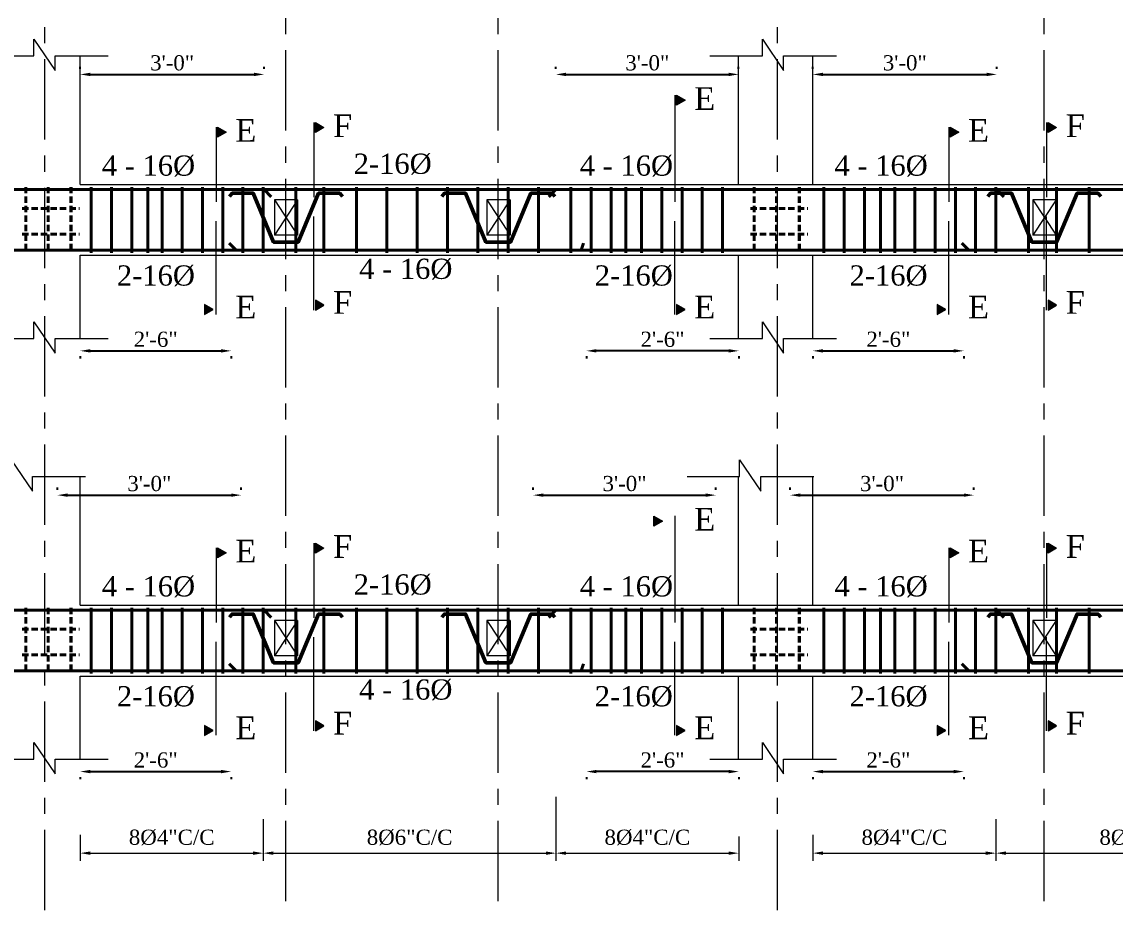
# Model space of a CAD drawing. Extents: x -2338379 to 930990, y -818978 to 106940.
# Drawn here: x 382252.1 to 382684.6, y -207909.5 to -207558.1 of the extents above; entities that cross this region are included whole.
import ezdxf

# ---------------------------------------------------------------- set-up
doc = ezdxf.new("R2010")
doc.units = 0
doc.header["$MEASUREMENT"] = 0
doc.header["$PDMODE"] = 34
for name, pattern in [('ACAD_ISO02W100', [15, 12, -3]), ('CENTER', [50.8, 31.75, -6.35, 6.35, -6.35]), ('DASHED', [0.75, 0.5, -0.25])]:
    doc.linetypes.add(name, pattern=pattern)
doc.layers.get('0').update_dxf_attribs({"linetype": 'CONTINUOUS', "lineweight": 30})
doc.layers.get('DEFPOINTS').update_dxf_attribs({"linetype": 'CONTINUOUS'})
for name, color, linetype, lineweight in [('BEAM', 1, 'DASHED', 18), ('Center', 11, 'CENTER', 15), ('Dimension', 35, 'CONTINUOUS', 9), ('HATCH', 3, 'CONTINUOUS', 15), ('rcc elevation', 253, 'CONTINUOUS', 18), ('rebar', 3, 'CONTINUOUS', 40), ('Structure', 2, 'CONTINUOUS', 50), ('TEXT', 7, 'CONTINUOUS', 30), ('WALL', 1, 'CONTINUOUS', 40)]:
    doc.layers.add(name, color=color, linetype=linetype, lineweight=lineweight)
doc.styles.get("Standard").update_dxf_attribs({"font": 'times.ttf', "height": 6})
doc.dimstyles.new('Standard$0', dxfattribs={"dimtxt": 6, "dimasz": 4, "dimexe": 3, "dimexo": 6, "dimgap": 3, "dimtad": 1, "dimdec": 1, "dimzin": 0, "dimdsep": 46, "dimlunit": 4, "dimtxsty": 'Standard', "dimcen": 0.09, "dimclrd": 6, "dimclre": 6, "dimclrt": 7, "dimadec": 0, "dimazin": 0, "dimtfac": 1, "dimtdec": 1, "dimtix": 1, "dimtofl": 0, "dimtmove": 1, "dimatfit": 3, "dimfxl": 1, "dimtolj": 1, "dimtzin": 0, "dimlwd": 18, "dimlwe": 18, "dimarcsym": 0})

# ---------------------------------------------------------------- blocks, each defined once
blk = doc.blocks.new('*D422')
at = {"color": 6, "lineweight": 18, "transparency": 16777216}
for p, q in [((382347.59, -207873.52), (382347.59, -207889.95)), ((382275.19, -207879.68), (382275.19, -207889.95)), ((382279.19, -207886.95), (382343.59, -207886.95))]:
    blk.add_line(p, q, dxfattribs=at)
at = {"color": 6, "lineweight": 30, "transparency": 16777216}
for points in [[(382279.19, -207886.28), (382279.19, -207887.62), (382275.19, -207886.95)], [(382343.59, -207886.28), (382343.59, -207887.62), (382347.59, -207886.95)]]:
    blk.add_solid(points, dxfattribs=at)
at = {"layer": 'DEFPOINTS', "color": 0, "lineweight": 30, "transparency": 16777216}
for p in [(382347.59, -207867.52), (382275.19, -207873.68), (382347.59, -207886.95)]:
    blk.add_point(p, dxfattribs=at)
at = {"color": 7, "transparency": 16777216, "insert": (382311.39, -207880.77), "char_height": 6, "attachment_point": 5}
blk.add_mtext('\\A1;8%%c4"C/C', dxfattribs=at)
blk = doc.blocks.new('*D423')
at = {"color": 6, "lineweight": 18, "transparency": 16777216}
for p, q in [((382463.4, -207864.68), (382463.4, -207889.95)), ((382347.59, -207873.52), (382347.59, -207889.95)), ((382351.59, -207886.95), (382459.4, -207886.95))]:
    blk.add_line(p, q, dxfattribs=at)
at = {"color": 6, "lineweight": 30, "transparency": 16777216}
for points in [[(382351.59, -207886.28), (382351.59, -207887.62), (382347.59, -207886.95)], [(382459.4, -207886.28), (382459.4, -207887.62), (382463.4, -207886.95)]]:
    blk.add_solid(points, dxfattribs=at)
at = {"layer": 'DEFPOINTS', "color": 0, "lineweight": 30, "transparency": 16777216}
for p in [(382463.4, -207858.68), (382347.59, -207867.52), (382463.4, -207886.95)]:
    blk.add_point(p, dxfattribs=at)
at = {"color": 7, "transparency": 16777216, "insert": (382405.5, -207880.77), "char_height": 6, "attachment_point": 5}
blk.add_mtext('\\A1;8%%C6"C/C', dxfattribs=at)
blk = doc.blocks.new('*D424')
at = {"color": 6, "lineweight": 18, "transparency": 16777216}
for p, q in [((382463.4, -207864.68), (382463.4, -207889.95)), ((382535.7, -207880.34), (382535.7, -207889.95)), ((382467.4, -207886.95), (382531.7, -207886.95))]:
    blk.add_line(p, q, dxfattribs=at)
at = {"color": 6, "lineweight": 30, "transparency": 16777216}
for points in [[(382467.4, -207886.28), (382467.4, -207887.62), (382463.4, -207886.95)], [(382531.7, -207886.28), (382531.7, -207887.62), (382535.7, -207886.95)]]:
    blk.add_solid(points, dxfattribs=at)
at = {"layer": 'DEFPOINTS', "color": 0, "lineweight": 30, "transparency": 16777216}
for p in [(382463.4, -207858.68), (382535.7, -207874.34), (382535.7, -207886.95)]:
    blk.add_point(p, dxfattribs=at)
at = {"color": 7, "transparency": 16777216, "insert": (382499.55, -207880.77), "char_height": 6, "attachment_point": 5}
blk.add_mtext('\\A1;8%%C4"C/C', dxfattribs=at)
blk = doc.blocks.new('*D425')
at = {"layer": 'DEFPOINTS', "color": 0, "lineweight": 30, "transparency": 16777216}
for p in [(382338.92, -207745.33), (382266.18, -207752.17), (382338.92, -207752.17)]:
    blk.add_point(p, dxfattribs=at)
at = {"layer": 'TEXT', "color": 6, "lineweight": -2, "transparency": 16777216}
for p, q in [((382266.18, -207743.17), (382266.18, -207742.33)), ((382338.92, -207743.17), (382338.92, -207742.33)), ((382270.18, -207745.33), (382334.92, -207745.33))]:
    blk.add_line(p, q, dxfattribs=at)
at = {"layer": 'TEXT', "color": 6, "lineweight": 30, "transparency": 16777216}
for points in [[(382270.18, -207744.67), (382270.18, -207746), (382266.18, -207745.33)], [(382334.92, -207744.67), (382334.92, -207746), (382338.92, -207745.33)]]:
    blk.add_solid(points, dxfattribs=at)
at = {"layer": 'TEXT', "color": 7, "transparency": 16777216, "insert": (382302.55, -207740.78), "char_height": 6, "attachment_point": 5}
blk.add_mtext('\\A1;3\'-0"', dxfattribs=at)
blk = doc.blocks.new('*D426')
at = {"layer": 'DEFPOINTS', "color": 0, "lineweight": 30, "transparency": 16777216}
for p in [(382275.18, -207847.84), (382334.93, -207847.84), (382334.93, -207854.68)]:
    blk.add_point(p, dxfattribs=at)
at = {"layer": 'TEXT', "color": 6, "lineweight": -2, "transparency": 16777216}
for p, q in [((382279.18, -207854.68), (382330.93, -207854.68)), ((382275.18, -207856.84), (382275.18, -207857.68)), ((382334.93, -207856.84), (382334.93, -207857.68))]:
    blk.add_line(p, q, dxfattribs=at)
at = {"layer": 'TEXT', "color": 6, "lineweight": 30, "transparency": 16777216}
for points in [[(382279.18, -207854.02), (382279.18, -207855.35), (382275.18, -207854.68)], [(382330.93, -207854.02), (382330.93, -207855.35), (382334.93, -207854.68)]]:
    blk.add_solid(points, dxfattribs=at)
at = {"layer": 'TEXT', "color": 7, "transparency": 16777216, "insert": (382305.06, -207850.13), "char_height": 6, "attachment_point": 5}
blk.add_mtext('\\A1;2\'-6"', dxfattribs=at)
blk = doc.blocks.new('*D427')
at = {"layer": 'DEFPOINTS', "color": 0, "lineweight": 30, "transparency": 16777216}
for p in [(382526.66, -207745.33), (382454.4, -207752.17), (382526.66, -207752.17)]:
    blk.add_point(p, dxfattribs=at)
at = {"layer": 'TEXT', "color": 6, "lineweight": -2, "transparency": 16777216}
for p, q in [((382454.4, -207743.17), (382454.4, -207742.33)), ((382526.66, -207743.17), (382526.66, -207742.33)), ((382458.4, -207745.33), (382522.66, -207745.33))]:
    blk.add_line(p, q, dxfattribs=at)
at = {"layer": 'TEXT', "color": 6, "lineweight": 30, "transparency": 16777216}
for points in [[(382458.4, -207744.67), (382458.4, -207746), (382454.4, -207745.33)], [(382522.66, -207744.67), (382522.66, -207746), (382526.66, -207745.33)]]:
    blk.add_solid(points, dxfattribs=at)
at = {"layer": 'TEXT', "color": 7, "transparency": 16777216, "insert": (382490.53, -207740.78), "char_height": 6, "attachment_point": 5}
blk.add_mtext('\\A1;3\'-0"', dxfattribs=at)
blk = doc.blocks.new('*D428')
at = {"layer": 'DEFPOINTS', "color": 0, "lineweight": 30, "transparency": 16777216}
for p in [(382475.43, -207847.84), (382535.7, -207847.84), (382475.43, -207854.68)]:
    blk.add_point(p, dxfattribs=at)
at = {"layer": 'TEXT', "color": 6, "lineweight": -2, "transparency": 16777216}
for p, q in [((382531.7, -207854.68), (382479.43, -207854.68)), ((382475.43, -207856.84), (382475.43, -207857.68)), ((382535.7, -207856.84), (382535.7, -207857.68))]:
    blk.add_line(p, q, dxfattribs=at)
at = {"layer": 'TEXT', "color": 6, "lineweight": 30, "transparency": 16777216}
for points in [[(382479.43, -207854.02), (382479.43, -207855.35), (382475.43, -207854.68)], [(382531.7, -207854.02), (382531.7, -207855.35), (382535.7, -207854.68)]]:
    blk.add_solid(points, dxfattribs=at)
at = {"layer": 'TEXT', "color": 7, "transparency": 16777216, "insert": (382505.56, -207850.13), "char_height": 6, "attachment_point": 5}
blk.add_mtext('\\A1;2\'-6"', dxfattribs=at)
blk = doc.blocks.new('*D429')
at = {"color": 6, "lineweight": 18, "transparency": 16777216}
for p, q in [((382637.42, -207873.52), (382637.42, -207889.95)), ((382565.02, -207879.68), (382565.02, -207889.95)), ((382569.02, -207886.95), (382633.42, -207886.95))]:
    blk.add_line(p, q, dxfattribs=at)
at = {"color": 6, "lineweight": 30, "transparency": 16777216}
for points in [[(382569.02, -207886.28), (382569.02, -207887.62), (382565.02, -207886.95)], [(382633.42, -207886.28), (382633.42, -207887.62), (382637.42, -207886.95)]]:
    blk.add_solid(points, dxfattribs=at)
at = {"layer": 'DEFPOINTS', "color": 0, "lineweight": 30, "transparency": 16777216}
for p in [(382637.42, -207867.52), (382565.02, -207873.68), (382637.42, -207886.95)]:
    blk.add_point(p, dxfattribs=at)
at = {"color": 7, "transparency": 16777216, "insert": (382601.22, -207880.77), "char_height": 6, "attachment_point": 5}
blk.add_mtext('\\A1;8%%c4"C/C', dxfattribs=at)
blk = doc.blocks.new('*D430')
at = {"color": 6, "lineweight": 18, "transparency": 16777216}
for p, q in [((382753.23, -207864.68), (382753.23, -207889.95)), ((382637.42, -207873.52), (382637.42, -207889.95)), ((382641.42, -207886.95), (382749.23, -207886.95))]:
    blk.add_line(p, q, dxfattribs=at)
at = {"color": 6, "lineweight": 30, "transparency": 16777216}
for points in [[(382641.42, -207886.28), (382641.42, -207887.62), (382637.42, -207886.95)], [(382749.23, -207886.28), (382749.23, -207887.62), (382753.23, -207886.95)]]:
    blk.add_solid(points, dxfattribs=at)
at = {"layer": 'DEFPOINTS', "color": 0, "lineweight": 30, "transparency": 16777216}
for p in [(382753.23, -207858.68), (382637.42, -207867.52), (382753.23, -207886.95)]:
    blk.add_point(p, dxfattribs=at)
at = {"color": 7, "transparency": 16777216, "insert": (382695.33, -207880.77), "char_height": 6, "attachment_point": 5}
blk.add_mtext('\\A1;8%%C6"C/C', dxfattribs=at)
blk = doc.blocks.new('*D432')
at = {"layer": 'DEFPOINTS', "color": 0, "lineweight": 30, "transparency": 16777216}
for p in [(382628.75, -207745.33), (382556.01, -207752.17), (382628.75, -207752.17)]:
    blk.add_point(p, dxfattribs=at)
at = {"layer": 'TEXT', "color": 6, "lineweight": -2, "transparency": 16777216}
for p, q in [((382556.01, -207743.17), (382556.01, -207742.33)), ((382628.75, -207743.17), (382628.75, -207742.33)), ((382560.01, -207745.33), (382624.75, -207745.33))]:
    blk.add_line(p, q, dxfattribs=at)
at = {"layer": 'TEXT', "color": 6, "lineweight": 30, "transparency": 16777216}
for points in [[(382560.01, -207744.67), (382560.01, -207746), (382556.01, -207745.33)], [(382624.75, -207744.67), (382624.75, -207746), (382628.75, -207745.33)]]:
    blk.add_solid(points, dxfattribs=at)
at = {"layer": 'TEXT', "color": 7, "transparency": 16777216, "insert": (382592.38, -207740.78), "char_height": 6, "attachment_point": 5}
blk.add_mtext('\\A1;3\'-0"', dxfattribs=at)
blk = doc.blocks.new('*D433')
at = {"layer": 'DEFPOINTS', "color": 0, "lineweight": 30, "transparency": 16777216}
for p in [(382565.01, -207847.84), (382624.76, -207847.84), (382624.76, -207854.68)]:
    blk.add_point(p, dxfattribs=at)
at = {"layer": 'TEXT', "color": 6, "lineweight": -2, "transparency": 16777216}
for p, q in [((382569.01, -207854.68), (382620.76, -207854.68)), ((382565.01, -207856.84), (382565.01, -207857.68)), ((382624.76, -207856.84), (382624.76, -207857.68))]:
    blk.add_line(p, q, dxfattribs=at)
at = {"layer": 'TEXT', "color": 6, "lineweight": 30, "transparency": 16777216}
for points in [[(382569.01, -207854.02), (382569.01, -207855.35), (382565.01, -207854.68)], [(382620.76, -207854.02), (382620.76, -207855.35), (382624.76, -207854.68)]]:
    blk.add_solid(points, dxfattribs=at)
at = {"layer": 'TEXT', "color": 7, "transparency": 16777216, "insert": (382594.89, -207850.13), "char_height": 6, "attachment_point": 5}
blk.add_mtext('\\A1;2\'-6"', dxfattribs=at)
blk = doc.blocks.new('*D460')
at = {"layer": 'DEFPOINTS', "color": 0, "lineweight": 30, "transparency": 16777216}
for p in [(382347.93, -207578.91), (382275.18, -207585.75), (382347.93, -207585.75)]:
    blk.add_point(p, dxfattribs=at)
at = {"layer": 'TEXT', "color": 6, "lineweight": -2, "transparency": 16777216}
for p, q in [((382275.18, -207576.75), (382275.18, -207575.91)), ((382279.18, -207578.91), (382343.93, -207578.91)), ((382347.93, -207576.75), (382347.93, -207575.91))]:
    blk.add_line(p, q, dxfattribs=at)
at = {"layer": 'TEXT', "color": 6, "lineweight": 30, "transparency": 16777216}
for points in [[(382279.18, -207578.24), (382279.18, -207579.58), (382275.18, -207578.91)], [(382343.93, -207578.24), (382343.93, -207579.58), (382347.93, -207578.91)]]:
    blk.add_solid(points, dxfattribs=at)
at = {"layer": 'TEXT', "color": 7, "transparency": 16777216, "insert": (382311.56, -207574.36), "char_height": 6, "attachment_point": 5}
blk.add_mtext('\\A1;3\'-0"', dxfattribs=at)
blk = doc.blocks.new('*D461')
at = {"layer": 'DEFPOINTS', "color": 0, "lineweight": 30, "transparency": 16777216}
for p in [(382275.18, -207681.42), (382334.93, -207681.42), (382334.93, -207688.26)]:
    blk.add_point(p, dxfattribs=at)
at = {"layer": 'TEXT', "color": 6, "lineweight": -2, "transparency": 16777216}
for p, q in [((382275.18, -207690.42), (382275.18, -207691.26)), ((382279.18, -207688.26), (382330.93, -207688.26)), ((382334.93, -207690.42), (382334.93, -207691.26))]:
    blk.add_line(p, q, dxfattribs=at)
at = {"layer": 'TEXT', "color": 6, "lineweight": 30, "transparency": 16777216}
for points in [[(382279.18, -207687.59), (382279.18, -207688.93), (382275.18, -207688.26)], [(382330.93, -207687.59), (382330.93, -207688.93), (382334.93, -207688.26)]]:
    blk.add_solid(points, dxfattribs=at)
at = {"layer": 'TEXT', "color": 7, "transparency": 16777216, "insert": (382305.06, -207683.71), "char_height": 6, "attachment_point": 5}
blk.add_mtext('\\A1;2\'-6"', dxfattribs=at)
blk = doc.blocks.new('*D462')
at = {"layer": 'DEFPOINTS', "color": 0, "lineweight": 30, "transparency": 16777216}
for p in [(382535.67, -207578.91), (382463.4, -207585.75), (382535.67, -207585.75)]:
    blk.add_point(p, dxfattribs=at)
at = {"layer": 'TEXT', "color": 6, "lineweight": -2, "transparency": 16777216}
for p, q in [((382463.4, -207576.75), (382463.4, -207575.91)), ((382467.4, -207578.91), (382531.67, -207578.91)), ((382535.67, -207576.75), (382535.67, -207575.91))]:
    blk.add_line(p, q, dxfattribs=at)
at = {"layer": 'TEXT', "color": 6, "lineweight": 30, "transparency": 16777216}
for points in [[(382467.4, -207578.24), (382467.4, -207579.58), (382463.4, -207578.91)], [(382531.67, -207578.24), (382531.67, -207579.58), (382535.67, -207578.91)]]:
    blk.add_solid(points, dxfattribs=at)
at = {"layer": 'TEXT', "color": 7, "transparency": 16777216, "insert": (382499.54, -207574.36), "char_height": 6, "attachment_point": 5}
blk.add_mtext('\\A1;3\'-0"', dxfattribs=at)
blk = doc.blocks.new('*D463')
at = {"layer": 'DEFPOINTS', "color": 0, "lineweight": 30, "transparency": 16777216}
for p in [(382475.43, -207681.42), (382535.7, -207681.42), (382475.43, -207688.26)]:
    blk.add_point(p, dxfattribs=at)
at = {"layer": 'TEXT', "color": 6, "lineweight": -2, "transparency": 16777216}
for p, q in [((382475.43, -207690.42), (382475.43, -207691.26)), ((382531.7, -207688.26), (382479.43, -207688.26)), ((382535.7, -207690.42), (382535.7, -207691.26))]:
    blk.add_line(p, q, dxfattribs=at)
at = {"layer": 'TEXT', "color": 6, "lineweight": 30, "transparency": 16777216}
for points in [[(382479.43, -207687.59), (382479.43, -207688.93), (382475.43, -207688.26)], [(382531.7, -207687.59), (382531.7, -207688.93), (382535.7, -207688.26)]]:
    blk.add_solid(points, dxfattribs=at)
at = {"layer": 'TEXT', "color": 7, "transparency": 16777216, "insert": (382505.56, -207683.71), "char_height": 6, "attachment_point": 5}
blk.add_mtext('\\A1;2\'-6"', dxfattribs=at)
blk = doc.blocks.new('*D464')
at = {"layer": 'DEFPOINTS', "color": 0, "lineweight": 30, "transparency": 16777216}
for p in [(382637.76, -207578.91), (382565.01, -207585.75), (382637.76, -207585.75)]:
    blk.add_point(p, dxfattribs=at)
at = {"layer": 'TEXT', "color": 6, "lineweight": -2, "transparency": 16777216}
for p, q in [((382565.01, -207576.75), (382565.01, -207575.91)), ((382569.01, -207578.91), (382633.76, -207578.91)), ((382637.76, -207576.75), (382637.76, -207575.91))]:
    blk.add_line(p, q, dxfattribs=at)
at = {"layer": 'TEXT', "color": 6, "lineweight": 30, "transparency": 16777216}
for points in [[(382569.01, -207578.24), (382569.01, -207579.58), (382565.01, -207578.91)], [(382633.76, -207578.24), (382633.76, -207579.58), (382637.76, -207578.91)]]:
    blk.add_solid(points, dxfattribs=at)
at = {"layer": 'TEXT', "color": 7, "transparency": 16777216, "insert": (382601.39, -207574.36), "char_height": 6, "attachment_point": 5}
blk.add_mtext('\\A1;3\'-0"', dxfattribs=at)
blk = doc.blocks.new('*D465')
at = {"layer": 'DEFPOINTS', "color": 0, "lineweight": 30, "transparency": 16777216}
for p in [(382565.01, -207681.42), (382624.76, -207681.42), (382624.76, -207688.26)]:
    blk.add_point(p, dxfattribs=at)
at = {"layer": 'TEXT', "color": 6, "lineweight": -2, "transparency": 16777216}
for p, q in [((382565.01, -207690.42), (382565.01, -207691.26)), ((382569.01, -207688.26), (382620.76, -207688.26)), ((382624.76, -207690.42), (382624.76, -207691.26))]:
    blk.add_line(p, q, dxfattribs=at)
at = {"layer": 'TEXT', "color": 6, "lineweight": 30, "transparency": 16777216}
for points in [[(382569.01, -207687.59), (382569.01, -207688.93), (382565.01, -207688.26)], [(382620.76, -207687.59), (382620.76, -207688.93), (382624.76, -207688.26)]]:
    blk.add_solid(points, dxfattribs=at)
at = {"layer": 'TEXT', "color": 7, "transparency": 16777216, "insert": (382594.89, -207683.71), "char_height": 6, "attachment_point": 5}
blk.add_mtext('\\A1;2\'-6"', dxfattribs=at)

msp = doc.modelspace()

# ---------------------------------------------------------------- hatches: boundary and pattern name
at = {"layer": 'HATCH', "ltscale": 0.5}
for points in [[(382511.1, -207591.11), (382511.1, -207587.17), (382514.52, -207589.14)], [(382329.56, -207603.7), (382329.56, -207599.75), (382332.98, -207601.72)], [(382368.21, -207601.87), (382368.21, -207597.93), (382371.63, -207599.9)], [(382619.39, -207603.7), (382619.39, -207599.75), (382622.81, -207601.72)], [(382658.04, -207601.87), (382658.04, -207597.93), (382661.46, -207599.9)], [(382324.36, -207669.98), (382324.36, -207673.93), (382327.78, -207671.96)], [(382368.21, -207668.16), (382368.21, -207672.11), (382371.63, -207670.13)], [(382511.1, -207669.98), (382511.1, -207673.93), (382514.52, -207671.96)], [(382614.19, -207669.98), (382614.19, -207673.93), (382617.61, -207671.96)], [(382658.04, -207668.16), (382658.04, -207672.11), (382661.46, -207670.13)], [(382502.09, -207757.54), (382502.09, -207753.59), (382505.51, -207755.57)], [(382368.21, -207768.3), (382368.21, -207764.35), (382371.63, -207766.33)], [(382658.04, -207768.3), (382658.04, -207764.35), (382661.46, -207766.33)], [(382329.56, -207770.12), (382329.56, -207766.17), (382332.98, -207768.15)], [(382619.39, -207770.12), (382619.39, -207766.17), (382622.81, -207768.15)], [(382324.36, -207836.41), (382324.36, -207840.35), (382327.78, -207838.38)], [(382368.21, -207834.58), (382368.21, -207838.53), (382371.63, -207836.56)], [(382511.1, -207836.41), (382511.1, -207840.35), (382514.52, -207838.38)], [(382614.19, -207836.41), (382614.19, -207840.35), (382617.61, -207838.38)], [(382658.04, -207834.58), (382658.04, -207838.53), (382661.46, -207836.56)]]:
    msp.add_hatch(color=256, dxfattribs=at).paths.add_polyline_path(points)

# ---------------------------------------------------------------- linework, layer by layer
at = {"layer": 'BEAM', "linetype": 'ACAD_ISO02W100', "ltscale": 5}
for p, q in [((382352.02, -207628.46), (382352.02, -207642.46)), ((382361.22, -207628.46), (382361.22, -207642.46)), ((382436.02, -207628.46), (382436.02, -207642.46)), ((382445.22, -207628.46), (382445.22, -207642.46)), ((382652.02, -207628.46), (382652.02, -207642.46)), ((382661.22, -207628.46), (382661.22, -207642.46)), ((382352.02, -207794.88), (382352.02, -207808.88)), ((382361.22, -207794.88), (382361.22, -207808.88)), ((382436.02, -207794.88), (382436.02, -207808.88)), ((382445.22, -207794.88), (382445.22, -207808.88)), ((382652.02, -207794.88), (382652.02, -207808.88)), ((382661.22, -207794.88), (382661.22, -207808.88))]:
    msp.add_line(p, q, dxfattribs=at)
at = {"layer": 'Center'}
for p, q in [((382261.18, -207909.49), (382261.18, -206890.81)), ((382356.57, -207905.93), (382356.57, -206890.81)), ((382440.57, -207905.93), (382440.57, -206890.81)), ((382551.01, -207909.49), (382551.01, -206890.81)), ((382656.57, -207905.93), (382656.57, -206890.81))]:
    msp.add_line(p, q, dxfattribs=at)
at = {"layer": 'Dimension', "ltscale": 0.5}
for p, q in [((382510.47, -207587.14), (382510.47, -207629.31)), ((382328.93, -207599.76), (382328.93, -207629.31)), ((382367.58, -207597.94), (382367.58, -207627.48)), ((382618.76, -207599.76), (382618.76, -207629.31)), ((382657.41, -207597.94), (382657.41, -207627.48)), ((382367.58, -207672.1), (382367.58, -207635.15)), ((382657.41, -207672.1), (382657.41, -207635.15)), ((382328.93, -207673.92), (382328.93, -207636.97)), ((382510.47, -207673.92), (382510.47, -207636.97)), ((382618.76, -207673.92), (382618.76, -207636.97)), ((382510.47, -207753.56), (382510.47, -207795.73)), ((382367.58, -207764.36), (382367.58, -207793.91)), ((382657.41, -207764.36), (382657.41, -207793.91)), ((382328.93, -207766.19), (382328.93, -207795.73)), ((382618.76, -207766.19), (382618.76, -207795.73)), ((382328.93, -207840.34), (382328.93, -207803.39)), ((382367.58, -207838.52), (382367.58, -207801.57)), ((382510.47, -207840.34), (382510.47, -207803.39)), ((382618.76, -207840.34), (382618.76, -207803.39)), ((382657.41, -207838.52), (382657.41, -207801.57))]:
    msp.add_line(p, q, dxfattribs=at)
at = {"layer": 'Dimension', "linetype": 'ACAD_ISO02W100', "ltscale": 125}
for p, q in [((382361.22, -207628.46), (382352.02, -207628.46)), ((382352.02, -207628.46), (382361.22, -207642.46)), ((382361.22, -207628.46), (382352.02, -207642.46)), ((382445.22, -207628.46), (382436.02, -207628.46)), ((382436.02, -207628.46), (382445.22, -207642.46)), ((382445.22, -207628.46), (382436.02, -207642.46)), ((382661.22, -207628.46), (382652.02, -207628.46)), ((382652.02, -207628.46), (382661.22, -207642.46)), ((382661.22, -207628.46), (382652.02, -207642.46)), ((382361.22, -207642.46), (382352.02, -207642.46)), ((382445.22, -207642.46), (382436.02, -207642.46)), ((382661.22, -207642.46), (382652.02, -207642.46)), ((382361.22, -207794.88), (382352.02, -207794.88)), ((382352.02, -207794.88), (382361.22, -207808.88)), ((382361.22, -207794.88), (382352.02, -207808.88)), ((382445.22, -207794.88), (382436.02, -207794.88)), ((382436.02, -207794.88), (382445.22, -207808.88)), ((382445.22, -207794.88), (382436.02, -207808.88)), ((382661.22, -207794.88), (382652.02, -207794.88)), ((382652.02, -207794.88), (382661.22, -207808.88)), ((382661.22, -207794.88), (382652.02, -207808.88)), ((382361.22, -207808.88), (382352.02, -207808.88)), ((382445.22, -207808.88), (382436.02, -207808.88)), ((382661.22, -207808.88), (382652.02, -207808.88))]:
    msp.add_line(p, q, dxfattribs=at)
at = {"layer": 'Dimension'}
for points in [[(382236.13, -207571.54), (382256.91, -207571.54), (382256.91, -207564.98), (382265.3, -207577.37), (382265.3, -207571.54), (382286.27, -207571.54)], [(382524.26, -207571.54), (382545.05, -207571.54), (382545.05, -207564.98), (382553.43, -207577.37), (382553.43, -207571.54), (382574.4, -207571.54)], [(382236.13, -207683.33), (382256.91, -207683.33), (382256.91, -207676.77), (382265.3, -207689.16), (382265.3, -207683.33), (382286.27, -207683.33)], [(382524.26, -207683.33), (382545.05, -207683.33), (382545.05, -207676.77), (382553.43, -207689.16), (382553.43, -207683.33), (382574.4, -207683.33)], [(382227.12, -207737.96), (382247.91, -207737.96), (382247.91, -207731.4), (382256.3, -207743.79), (382256.3, -207737.96), (382277.26, -207737.96)], [(382515.25, -207737.96), (382536.04, -207737.96), (382536.04, -207731.4), (382544.43, -207743.79), (382544.43, -207737.96), (382565.4, -207737.96)], [(382236.13, -207849.76), (382256.91, -207849.76), (382256.91, -207843.2), (382265.3, -207855.59), (382265.3, -207849.76), (382286.27, -207849.76)], [(382524.26, -207849.76), (382545.05, -207849.76), (382545.05, -207843.2), (382553.43, -207855.59), (382553.43, -207849.76), (382574.4, -207849.76)]]:
    msp.add_lwpolyline(points, dxfattribs=at)
at = {"layer": 'Dimension', "ltscale": 0.5}
for points in [[(382514.52, -207589.14), (382511.1, -207591.11), (382511.1, -207587.17)], [(382332.98, -207601.72), (382329.56, -207603.7), (382329.56, -207599.75)], [(382371.63, -207599.9), (382368.21, -207601.87), (382368.21, -207597.93)], [(382622.81, -207601.72), (382619.39, -207603.7), (382619.39, -207599.75)], [(382661.46, -207599.9), (382658.04, -207601.87), (382658.04, -207597.93)], [(382327.78, -207671.96), (382324.36, -207669.98), (382324.36, -207673.93)], [(382371.63, -207670.13), (382368.21, -207668.16), (382368.21, -207672.11)], [(382514.52, -207671.96), (382511.1, -207669.98), (382511.1, -207673.93)], [(382617.61, -207671.96), (382614.19, -207669.98), (382614.19, -207673.93)], [(382661.46, -207670.13), (382658.04, -207668.16), (382658.04, -207672.11)], [(382505.51, -207755.57), (382502.09, -207757.54), (382502.09, -207753.59)], [(382371.63, -207766.33), (382368.21, -207768.3), (382368.21, -207764.35)], [(382661.46, -207766.33), (382658.04, -207768.3), (382658.04, -207764.35)], [(382332.98, -207768.15), (382329.56, -207770.12), (382329.56, -207766.17)], [(382622.81, -207768.15), (382619.39, -207770.12), (382619.39, -207766.17)], [(382327.78, -207838.38), (382324.36, -207836.41), (382324.36, -207840.35)], [(382371.63, -207836.56), (382368.21, -207834.58), (382368.21, -207838.53)], [(382514.52, -207838.38), (382511.1, -207836.41), (382511.1, -207840.35)], [(382617.61, -207838.38), (382614.19, -207836.41), (382614.19, -207840.35)], [(382661.46, -207836.56), (382658.04, -207834.58), (382658.04, -207838.53)]]:
    msp.add_lwpolyline(points, close=True, dxfattribs=at)
at = {"layer": 'rcc elevation', "ltscale": 20}
for p, q in [((382275.18, -207622.45), (382275.18, -207571.54)), ((382275.18, -207622.45), (382275.18, -207571.54)), ((382535.67, -207622.45), (382535.67, -207571.54)), ((382565.01, -207622.45), (382565.01, -207571.54)), ((382565.01, -207622.45), (382565.01, -207571.54)), ((382275.18, -207622.45), (382535.67, -207622.45)), ((382275.53, -207622.45), (384264.26, -207622.45)), ((382565.01, -207622.45), (382825.5, -207622.45)), ((382275.18, -207650.45), (382535.67, -207650.45)), ((382275.18, -207683.33), (382275.18, -207650.45)), ((382275.18, -207683.33), (382275.18, -207650.45)), ((382275.53, -207650.45), (384264.26, -207650.45)), ((382535.67, -207683.33), (382535.67, -207650.45)), ((382565.01, -207650.45), (382825.5, -207650.45)), ((382565.01, -207683.33), (382565.01, -207650.45)), ((382565.01, -207683.33), (382565.01, -207650.45)), ((382275.18, -207788.88), (382275.18, -207737.96)), ((382275.18, -207788.88), (382275.18, -207737.96)), ((382535.67, -207788.88), (382535.67, -207737.96)), ((382565.01, -207788.88), (382565.01, -207737.96)), ((382565.01, -207788.88), (382565.01, -207737.96)), ((382275.18, -207788.88), (382535.67, -207788.88)), ((382275.53, -207788.88), (384264.26, -207788.88)), ((382565.01, -207788.88), (382825.5, -207788.88)), ((382275.18, -207816.88), (382535.67, -207816.88)), ((382275.18, -207849.76), (382275.18, -207816.88)), ((382275.18, -207849.76), (382275.18, -207816.88)), ((382275.53, -207816.88), (384264.26, -207816.88)), ((382535.67, -207849.76), (382535.67, -207816.88)), ((382565.01, -207816.88), (382825.5, -207816.88)), ((382565.01, -207849.76), (382565.01, -207816.88)), ((382565.01, -207849.76), (382565.01, -207816.88))]:
    msp.add_line(p, q, dxfattribs=at)
at = {"layer": 'rebar', "ltscale": 20}
for p, q in [((381678.24, -207624.45), (384282.91, -207624.45)), ((382347.93, -207624.45), (382350.78, -207627.3)), ((382463.4, -207624.45), (382460.55, -207627.3)), ((382637.76, -207624.45), (382640.61, -207627.3)), ((381675.61, -207648.45), (384285.54, -207648.45)), ((382334.08, -207645.6), (382336.93, -207648.45)), ((382474.28, -207645.6), (382473.43, -207648.45)), ((382623.91, -207645.6), (382626.76, -207648.45)), ((381678.24, -207790.88), (384282.91, -207790.88)), ((382347.93, -207790.88), (382350.78, -207793.73)), ((382463.4, -207790.88), (382460.55, -207793.73)), ((382637.76, -207790.88), (382640.61, -207793.73)), ((382334.08, -207812.03), (382336.93, -207814.88)), ((382474.28, -207812.03), (382473.43, -207814.88)), ((382623.91, -207812.03), (382626.76, -207814.88)), ((381675.61, -207814.88), (384285.54, -207814.88))]:
    msp.add_line(p, q, dxfattribs=at)
at = {"layer": 'rebar', "linetype": 'DASHED', "ltscale": 5}
for p, q in [((382253.66, -207623.45), (382253.66, -207649.45)), ((382262.53, -207623.45), (382262.53, -207649.45)), ((382271.48, -207623.45), (382271.48, -207649.45)), ((382271.57, -207623.45), (382271.57, -207649.45)), ((382541.8, -207623.45), (382541.8, -207649.45)), ((382550.66, -207623.45), (382550.66, -207649.45)), ((382559.62, -207623.45), (382559.62, -207649.45)), ((382559.71, -207623.45), (382559.71, -207649.45)), ((382252.18, -207631.91), (382274.86, -207631.91)), ((382540.31, -207631.91), (382562.99, -207631.91)), ((382252.18, -207642.08), (382274.86, -207642.08)), ((382540.31, -207642.08), (382562.99, -207642.08)), ((382253.66, -207789.88), (382253.66, -207815.88)), ((382262.53, -207789.88), (382262.53, -207815.88)), ((382271.48, -207789.88), (382271.48, -207815.88)), ((382271.57, -207789.88), (382271.57, -207815.88)), ((382541.8, -207789.88), (382541.8, -207815.88)), ((382550.66, -207789.88), (382550.66, -207815.88)), ((382559.62, -207789.88), (382559.62, -207815.88)), ((382559.71, -207789.88), (382559.71, -207815.88)), ((382252.18, -207798.33), (382274.86, -207798.33)), ((382540.31, -207798.33), (382562.99, -207798.33)), ((382252.18, -207808.5), (382274.86, -207808.5)), ((382540.31, -207808.5), (382562.99, -207808.5))]:
    msp.add_line(p, q, dxfattribs=at)
at = {"layer": 'rebar', "ltscale": 5}
for p, q in [((382279.59, -207623.45), (382279.59, -207649.45)), ((382287.59, -207623.45), (382287.59, -207649.45)), ((382295.59, -207623.45), (382295.59, -207649.45)), ((382301.93, -207623.45), (382301.93, -207649.45)), ((382307.59, -207623.45), (382307.59, -207649.45)), ((382315.59, -207623.45), (382315.59, -207649.45)), ((382323.59, -207623.45), (382323.59, -207649.45)), ((382331.59, -207623.45), (382331.59, -207649.45)), ((382339.59, -207623.45), (382339.59, -207649.45)), ((382347.59, -207623.45), (382347.59, -207649.45)), ((382360.47, -207623.45), (382360.47, -207649.45)), ((382371.59, -207623.45), (382371.59, -207649.45)), ((382384.47, -207623.45), (382384.47, -207649.45)), ((382396.47, -207623.45), (382396.47, -207649.45)), ((382408.47, -207623.45), (382408.47, -207649.45)), ((382420.47, -207623.45), (382420.47, -207649.45)), ((382432.47, -207623.45), (382432.47, -207649.45)), ((382444.47, -207623.45), (382444.47, -207649.45)), ((382456.47, -207623.45), (382456.47, -207649.45)), ((382469.26, -207623.45), (382469.26, -207649.45)), ((382477.26, -207623.45), (382477.26, -207649.45)), ((382485.26, -207623.45), (382485.26, -207649.45)), ((382490.98, -207623.45), (382490.98, -207649.45)), ((382497.26, -207623.45), (382497.26, -207649.45)), ((382505.26, -207623.45), (382505.26, -207649.45)), ((382513.26, -207623.45), (382513.26, -207649.45)), ((382521.26, -207623.45), (382521.26, -207649.45)), ((382529.26, -207623.45), (382529.26, -207649.45)), ((382569.42, -207623.45), (382569.42, -207649.45)), ((382577.42, -207623.45), (382577.42, -207649.45)), ((382585.42, -207623.45), (382585.42, -207649.45)), ((382591.75, -207623.45), (382591.75, -207649.45)), ((382597.42, -207623.45), (382597.42, -207649.45)), ((382605.42, -207623.45), (382605.42, -207649.45)), ((382613.42, -207623.45), (382613.42, -207649.45)), ((382621.42, -207623.45), (382621.42, -207649.45)), ((382629.42, -207623.45), (382629.42, -207649.45)), ((382637.42, -207623.45), (382637.42, -207649.45)), ((382650.3, -207623.45), (382650.3, -207649.45)), ((382661.42, -207623.45), (382661.42, -207649.45)), ((382674.3, -207623.45), (382674.3, -207649.45)), ((382279.59, -207789.88), (382279.59, -207815.88)), ((382287.59, -207789.88), (382287.59, -207815.88)), ((382295.59, -207789.88), (382295.59, -207815.88)), ((382301.93, -207789.88), (382301.93, -207815.88)), ((382307.59, -207789.88), (382307.59, -207815.88)), ((382315.59, -207789.88), (382315.59, -207815.88)), ((382323.59, -207789.88), (382323.59, -207815.88)), ((382331.59, -207789.88), (382331.59, -207815.88)), ((382339.59, -207789.88), (382339.59, -207815.88)), ((382347.59, -207789.88), (382347.59, -207815.88)), ((382360.47, -207789.88), (382360.47, -207815.88)), ((382371.59, -207789.88), (382371.59, -207815.88)), ((382384.47, -207789.88), (382384.47, -207815.88)), ((382396.47, -207789.88), (382396.47, -207815.88)), ((382408.47, -207789.88), (382408.47, -207815.88)), ((382420.47, -207789.88), (382420.47, -207815.88)), ((382432.47, -207789.88), (382432.47, -207815.88)), ((382444.47, -207789.88), (382444.47, -207815.88)), ((382456.47, -207789.88), (382456.47, -207815.88)), ((382469.26, -207789.88), (382469.26, -207815.88)), ((382477.26, -207789.88), (382477.26, -207815.88)), ((382485.26, -207789.88), (382485.26, -207815.88)), ((382490.98, -207789.88), (382490.98, -207815.88)), ((382497.26, -207789.88), (382497.26, -207815.88)), ((382505.26, -207789.88), (382505.26, -207815.88)), ((382513.26, -207789.88), (382513.26, -207815.88)), ((382521.26, -207789.88), (382521.26, -207815.88)), ((382529.26, -207789.88), (382529.26, -207815.88)), ((382569.42, -207789.88), (382569.42, -207815.88)), ((382577.42, -207789.88), (382577.42, -207815.88)), ((382585.42, -207789.88), (382585.42, -207815.88)), ((382591.75, -207789.88), (382591.75, -207815.88)), ((382597.42, -207789.88), (382597.42, -207815.88)), ((382605.42, -207789.88), (382605.42, -207815.88)), ((382613.42, -207789.88), (382613.42, -207815.88)), ((382621.42, -207789.88), (382621.42, -207815.88)), ((382629.42, -207789.88), (382629.42, -207815.88)), ((382637.42, -207789.88), (382637.42, -207815.88)), ((382650.3, -207789.88), (382650.3, -207815.88)), ((382661.42, -207789.88), (382661.42, -207815.88)), ((382674.3, -207789.88), (382674.3, -207815.88))]:
    msp.add_line(p, q, dxfattribs=at)
at = {"layer": 'Structure'}
for points in [[(382361.46, -207645.23), (382351.68, -207645.23), (382343.63, -207625.93), (382335.26, -207625.93), (382334.19, -207627.16)], [(382351.68, -207645.23), (382361.46, -207645.23), (382369.51, -207625.93), (382377.88, -207625.93), (382378.95, -207627.16)], [(382445.46, -207645.23), (382435.68, -207645.23), (382427.63, -207625.93), (382419.26, -207625.93), (382418.19, -207627.16)], [(382435.68, -207645.23), (382445.46, -207645.23), (382453.51, -207625.93), (382461.88, -207625.93), (382462.95, -207627.16)], [(382661.46, -207645.23), (382651.68, -207645.23), (382643.63, -207625.93), (382635.26, -207625.93), (382634.19, -207627.16)], [(382651.68, -207645.23), (382661.46, -207645.23), (382669.51, -207625.93), (382677.88, -207625.93), (382678.95, -207627.16)], [(382361.46, -207811.65), (382351.68, -207811.65), (382343.63, -207792.36), (382335.26, -207792.36), (382334.19, -207793.59)], [(382351.68, -207811.65), (382361.46, -207811.65), (382369.51, -207792.36), (382377.88, -207792.36), (382378.95, -207793.59)], [(382445.46, -207811.65), (382435.68, -207811.65), (382427.63, -207792.36), (382419.26, -207792.36), (382418.19, -207793.59)], [(382435.68, -207811.65), (382445.46, -207811.65), (382453.51, -207792.36), (382461.88, -207792.36), (382462.95, -207793.59)], [(382661.46, -207811.65), (382651.68, -207811.65), (382643.63, -207792.36), (382635.26, -207792.36), (382634.19, -207793.59)], [(382651.68, -207811.65), (382661.46, -207811.65), (382669.51, -207792.36), (382677.88, -207792.36), (382678.95, -207793.59)]]:
    msp.add_lwpolyline(points, dxfattribs=at)

# ---------------------------------------------------------------- texts
at = {"layer": 'TEXT', "width": 1356.5327, "attachment_point": 1}
for s, insert, char_height in [('{\\fTimes New Roman|b0|i0|c0|p18;E}', (382518.1, -207583.97), 9), ('{\\fTimes New Roman|b0|i0|c0|p18;E}', (382336.56, -207596.55), 9), ('{\\fTimes New Roman|b0|i0|c0|p18;F}', (382375.21, -207594.73), 9), ('{\\fTimes New Roman|b0|i0|c0|p18;E}', (382626.39, -207596.55), 9), ('{\\fTimes New Roman|b0|i0|c0|p18;F}', (382665.04, -207594.73), 9), ('2-16%%C ', (382383.38, -207610.24), 8), ('2-16%%C ', (382289.7, -207654.44), 8), ('2-16%%C ', (382478.75, -207654.44), 8), ('2-16%%C ', (382579.52, -207654.44), 8), ('{\\fTimes New Roman|b0|i0|c0|p18;F}', (382375.21, -207664.61), 9), ('{\\fTimes New Roman|b0|i0|c0|p18;F}', (382665.04, -207664.61), 9), ('{\\fTimes New Roman|b0|i0|c0|p18;E}', (382336.56, -207666.43), 9), ('{\\fTimes New Roman|b0|i0|c0|p18;E}', (382518.1, -207666.43), 9), ('{\\fTimes New Roman|b0|i0|c0|p18;E}', (382626.39, -207666.43), 9), ('{\\fTimes New Roman|b0|i0|c0|p18;E}', (382518.1, -207750.39), 9), ('{\\fTimes New Roman|b0|i0|c0|p18;E}', (382336.56, -207762.97), 9), ('{\\fTimes New Roman|b0|i0|c0|p18;F}', (382375.21, -207761.15), 9), ('{\\fTimes New Roman|b0|i0|c0|p18;E}', (382626.39, -207762.97), 9), ('{\\fTimes New Roman|b0|i0|c0|p18;F}', (382665.04, -207761.15), 9), ('2-16%%C ', (382383.38, -207776.66), 8), ('2-16%%C ', (382289.7, -207820.87), 8), ('2-16%%C ', (382478.75, -207820.87), 8), ('2-16%%C ', (382579.52, -207820.87), 8), ('{\\fTimes New Roman|b0|i0|c0|p18;E}', (382336.56, -207832.86), 9), ('{\\fTimes New Roman|b0|i0|c0|p18;F}', (382375.21, -207831.03), 9), ('{\\fTimes New Roman|b0|i0|c0|p18;E}', (382518.1, -207832.86), 9), ('{\\fTimes New Roman|b0|i0|c0|p18;E}', (382626.39, -207832.86), 9), ('{\\fTimes New Roman|b0|i0|c0|p18;F}', (382665.04, -207831.03), 9)]:
    msp.add_mtext(s, dxfattribs=dict(at, insert=insert, char_height=char_height))
at = {"layer": 'WALL', "color": 7, "char_height": 8, "attachment_point": 5}
for insert in [(382302.2, -207615.13), (382491.26, -207615.13), (382592.03, -207615.13), (382404, -207655.96), (382302.2, -207781.56), (382491.26, -207781.56), (382592.03, -207781.56), (382404, -207822.38)]:
    msp.add_mtext('4 - 16%%C', dxfattribs=dict(at, insert=insert))

# ---------------------------------------------------------------- dimensions: what is measured, and where the dimension line sits
for base, p1, p2, text, picture, middle in [((382463.4, -207886.95), (382347.59, -207867.52), (382463.4, -207858.68), '8%%C6"C/C', '*D423', (382405.5, -207880.77)), ((382535.7, -207886.95), (382463.4, -207858.68), (382535.7, -207874.34), '8%%C4"C/C', '*D424', (382499.55, -207880.77)), ((382753.23, -207886.95), (382637.42, -207867.52), (382753.23, -207858.68), '8%%C6"C/C', '*D430', (382695.33, -207880.77)), ((382347.59, -207886.95), (382275.19, -207873.68), (382347.59, -207867.52), '8%%c4"C/C', '*D422', (382311.39, -207880.77)), ((382637.42, -207886.95), (382565.02, -207873.68), (382637.42, -207867.52), '8%%c4"C/C', '*D429', (382601.22, -207880.77))]:
    dim = msp.add_linear_dim(base=base, p1=p1, p2=p2, text=text, dimstyle='Standard$0')
    dim.commit()
    dim.dimension.update_dxf_attribs({"geometry": picture, "text_midpoint": middle})
at = {"layer": 'TEXT'}
for p1, p2, distance, picture, middle in [((382275.18, -207585.75), (382347.93, -207585.75), 6.84, '*D460', (382311.56, -207574.36)), ((382463.4, -207585.75), (382535.67, -207585.75), 6.84, '*D462', (382499.54, -207574.36)), ((382565.01, -207585.75), (382637.76, -207585.75), 6.84, '*D464', (382601.39, -207574.36)), ((382275.18, -207681.42), (382334.93, -207681.42), -6.84, '*D461', (382305.06, -207683.71)), ((382535.7, -207681.42), (382475.43, -207681.42), 6.84, '*D463', (382505.56, -207683.71)), ((382565.01, -207681.42), (382624.76, -207681.42), -6.84, '*D465', (382594.89, -207683.71)), ((382266.18, -207752.17), (382338.92, -207752.17), 6.84, '*D425', (382302.55, -207740.78)), ((382454.4, -207752.17), (382526.66, -207752.17), 6.84, '*D427', (382490.53, -207740.78)), ((382556.01, -207752.17), (382628.75, -207752.17), 6.84, '*D432', (382592.38, -207740.78)), ((382275.18, -207847.84), (382334.93, -207847.84), -6.84, '*D426', (382305.06, -207850.13)), ((382535.7, -207847.84), (382475.43, -207847.84), 6.84, '*D428', (382505.56, -207850.13)), ((382565.01, -207847.84), (382624.76, -207847.84), -6.84, '*D433', (382594.89, -207850.13))]:
    dim = msp.add_aligned_dim(p1=p1, p2=p2, distance=distance, dimstyle='Standard$0', override={"dimscale": 0.5, "dimtxt": 18, "dimasz": 8, "dimexe": 6, "dimexo": 18, "dimdec": 0, "dimlfac": 0.5, "dimzin": 11, "dimcen": 2.5, "dimdle": 6, "dimtdec": 0, "dimtofl": 1, "dimlwd": 65534, "dimlwe": 65534}, dxfattribs=at)
    dim.commit()
    dim.dimension.update_dxf_attribs({"geometry": picture, "text_midpoint": middle})

doc.saveas('drawing.dxf')
